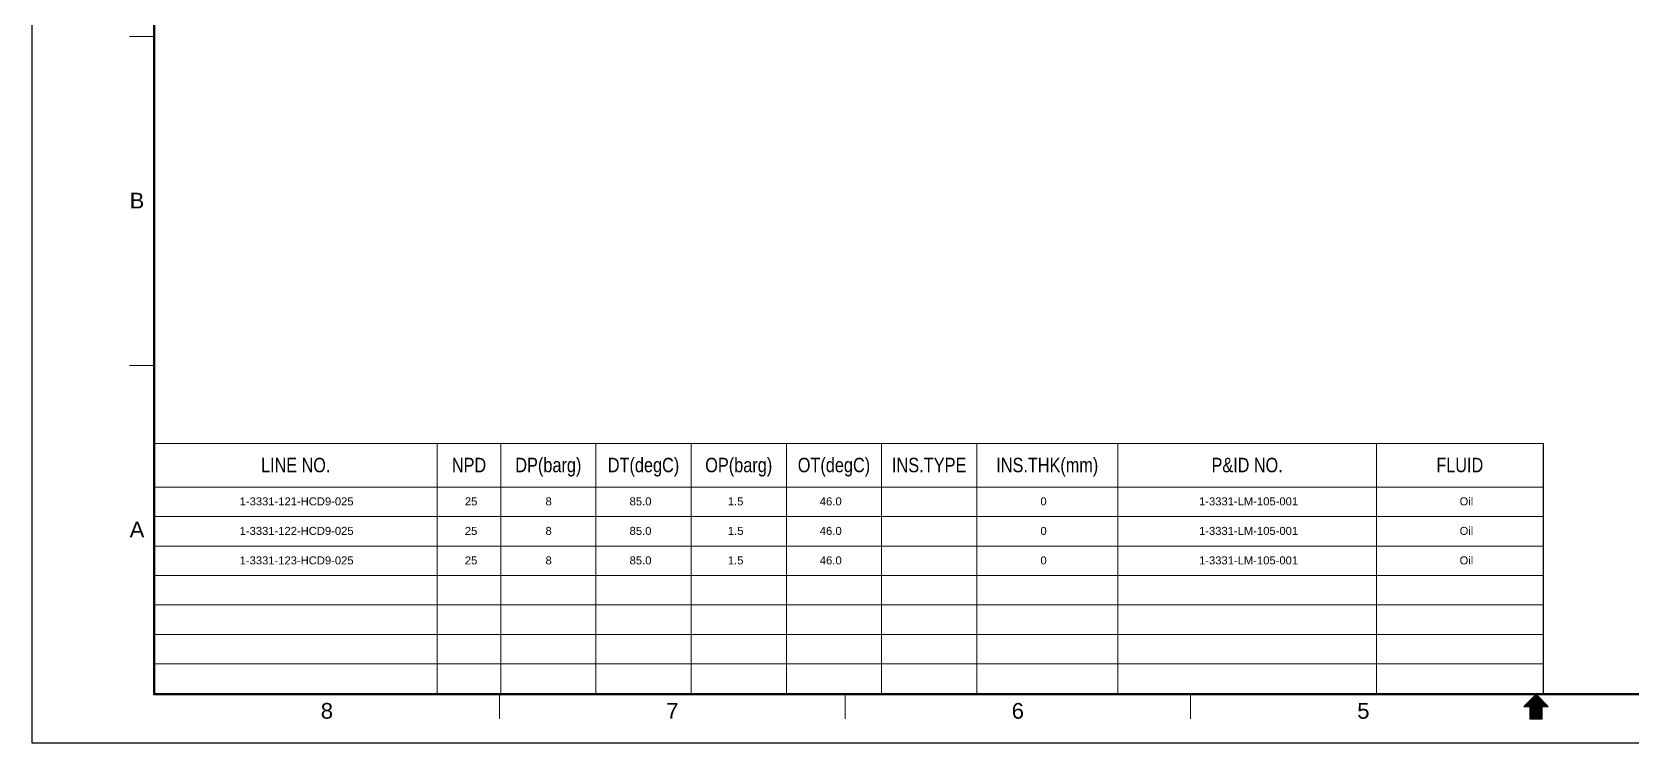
# Model space of a CAD drawing. Header units: inches. Extents: x 0 to 841, y 0 to 594.
# Drawn here: x 0 to 458.8, y 0 to 204 of the extents above; entities that cross this region are included whole.
import ezdxf
from ezdxf.enums import TextEntityAlignment as Align
from ezdxf.xclip import XClip

# ---------------------------------------------------------------- set-up
doc = ezdxf.new("R2010")
doc.units = ezdxf.units.IN
doc.header["$MEASUREMENT"] = 0
doc.header["$XCLIPFRAME"] = 0
for name, color, linetype in [('BG 0', 7, 'Continuous'), ('BG BG BG BG BG 2', 7, 'Continuous'), ('BG BG BG BG TITLETEXT', 7, 'Continuous'), ('BG Border', 7, 'Continuous'), ('DwgTemplate', 7, 'Continuous'), ('NOZZLES', 7, 'Continuous')]:
    doc.layers.add(name, color=color, linetype=linetype)
doc.styles.add('Arial', font='arial.ttf')

# ---------------------------------------------------------------- blocks, each defined once
blk = doc.blocks.new('1-3531-LP-186-001-012_MODEL-EMBED 1_DWG')
at = {"layer": 'DwgTemplate', "color": 4, "style": 'Arial'}
for s, width, p in [('1-3331-121-HCD9-025', 1.001507, (0.935261, -0.115628)), ('25', 1.008516, (3.475116, -0.115628)), ('8', 1.008516, (4.385443, -0.115628)), ('85.0 ', 1.008516, (5.333586, -0.115628)), ('1.5 ', 1.008516, (6.441829, -0.115628)), ('46.0 ', 1.008516, (7.47942, -0.115628)), ('0', 1.008516, (9.968777, -0.115628)), ('1-3331-LM-105-001', 1.002802, (11.758255, -0.115628)), ('Oil', 0.993934, (14.698398, -0.115628)), ('1-3331-122-HCD9-025', 1.001507, (0.935261, -0.448962)), ('25', 1.008516, (3.475116, -0.448962)), ('85.0 ', 1.008516, (5.333586, -0.448962)), ('1.5 ', 1.008516, (6.441829, -0.448962)), ('46.0 ', 1.008516, (7.47942, -0.448962)), ('0', 1.008516, (9.968777, -0.448962)), ('1-3331-LM-105-001', 1.002802, (11.758255, -0.448962)), ('Oil', 0.993934, (14.698398, -0.448962)), ('1-3331-123-HCD9-025', 1.001507, (0.935261, -0.782295)), ('25', 1.008516, (3.475116, -0.782295)), ('8', 1.008516, (4.385443, -0.782295)), ('85.0 ', 1.008516, (5.333586, -0.782295)), ('1.5 ', 1.008516, (6.441829, -0.782295)), ('46.0 ', 1.008516, (7.47942, -0.782295)), ('0', 1.008516, (9.968777, -0.782295)), ('1-3331-LM-105-001', 1.002802, (11.758255, -0.782295)), ('Oil', 0.993934, (14.698398, -0.782295))]:
    blk.add_text(s, height=0.090278, dxfattribs=dict(at, width=width)).set_placement(p, align=Align.TOP_LEFT)
at = {"layer": 'DwgTemplate', "color": 7, "style": 'Arial', "width": 1.008516}
blk.add_text('8', height=0.090278, dxfattribs=at).set_placement((4.385443, -0.448962), align=Align.TOP_LEFT)

msp = doc.modelspace()

# ---------------------------------------------------------------- linework, layer by layer
at = {"layer": 'BG 0', "color": 2, "linetype": 'Continuous', "lineweight": 25}
msp.add_line((432.98, 85.88), (432.98, 14), dxfattribs=at)
at = {"layer": 'BG BG BG BG BG 2', "color": 2, "linetype": 'Continuous', "lineweight": 15}
for p, q in [((432.98, 85.88), (35, 85.88)), ((116.13, 14.27), (116.13, 85.88)), ((134.31, 14.27), (134.31, 85.88)), ((161.59, 14.27), (161.59, 85.88)), ((188.87, 14.27), (188.87, 85.88)), ((216.16, 14.27), (216.16, 85.88)), ((243.44, 14.27), (243.44, 85.88)), ((270.72, 14.27), (270.72, 85.88)), ((311.11, 14.27), (311.11, 85.88)), ((385.27, 14.27), (385.27, 85.88)), ((432.98, 73.42), (35, 73.42)), ((432.98, 64.96), (35, 64.96)), ((432.98, 56.51), (35, 56.51)), ((432.98, 48.06), (35, 48.06)), ((432.98, 39.61), (35, 39.61)), ((432.98, 31.16), (35, 31.16)), ((432.98, 22.71), (35, 22.71))]:
    msp.add_line(p, q, dxfattribs=at)
at = {"layer": 'BG Border', "color": 7, "linetype": 'Continuous', "lineweight": 25}
for p, q in [((0, 0), (0, 594)), ((431, 14), (427.5, 10.5)), ((434.5, 10.5), (431, 14)), ((427.5, 10.5), (429.25, 10.5)), ((429.25, 10.5), (429.25, 6.98)), ((432.75, 6.98), (432.75, 10.5)), ((432.75, 10.5), (434.5, 10.5)), ((429.25, 6.98), (432.75, 6.98)), ((841, 0), (0, 0))]:
    msp.add_line(p, q, dxfattribs=at)
at = {"layer": 'BG Border', "color": 3, "linetype": 'Continuous', "lineweight": 120}
for p, q in [((35, 14), (35, 580)), ((827, 14), (35, 14))]:
    msp.add_line(p, q, dxfattribs=at)
at = {"layer": 'BG Border', "color": 7, "linetype": 'Continuous', "lineweight": 13}
for p, q in [((27.98, 202.67), (35, 202.67)), ((27.98, 108.33), (35, 108.33)), ((134, 14), (134, 6.98)), ((233, 14), (233, 6.98)), ((332, 14), (332, 6.98)), ((430.8, 13.8), (430.8, 6.98)), ((431, 14), (431, 6.98)), ((431.2, 13.8), (431.2, 6.98)), ((427.6, 10.6), (427.6, 10.5)), ((427.8, 10.8), (427.8, 10.5)), ((428, 11), (428, 10.5)), ((428.2, 11.2), (428.2, 10.5)), ((428.4, 11.4), (428.4, 10.5)), ((428.6, 11.6), (428.6, 10.5)), ((428.8, 11.8), (428.8, 10.5)), ((429, 12), (429, 10.5)), ((429.2, 12.2), (429.2, 10.5)), ((429.4, 12.4), (429.4, 6.98)), ((429.6, 12.6), (429.6, 6.98)), ((429.8, 12.8), (429.8, 6.98)), ((430, 13), (430, 6.98)), ((430.2, 13.2), (430.2, 6.98)), ((430.4, 13.4), (430.4, 6.98)), ((430.6, 13.6), (430.6, 6.98)), ((431.4, 13.6), (431.4, 6.98)), ((431.6, 13.4), (431.6, 6.98)), ((431.8, 13.2), (431.8, 6.98)), ((432, 13), (432, 6.98)), ((432.2, 12.8), (432.2, 6.98)), ((432.4, 12.6), (432.4, 6.98)), ((432.6, 12.4), (432.6, 6.98)), ((432.8, 12.2), (432.8, 10.5)), ((433, 12), (433, 10.5)), ((433.2, 11.8), (433.2, 10.5)), ((433.4, 11.6), (433.4, 10.5)), ((433.6, 11.4), (433.6, 10.5)), ((433.8, 11.2), (433.8, 10.5)), ((434, 11), (434, 10.5)), ((434.2, 10.8), (434.2, 10.5)), ((434.4, 10.6), (434.4, 10.5))]:
    msp.add_line(p, q, dxfattribs=at)
at = {"layer": 'BG Border', "color": 3, "linetype": 'Continuous', "lineweight": 120}
msp.add_lwpolyline([(827, 580), (35, 580), (35, 14), (827, 14)], close=True, dxfattribs=at)

# ---------------------------------------------------------------- block references
at = {"layer": 'NOZZLES', "linetype": 'ByBlock'}
ref = msp.add_blockref('1-3531-LP-186-001-012_MODEL-EMBED 1_DWG', (35.75, 73.4), dxfattribs=dict(at, xscale=25.4, yscale=25.4, zscale=25.4))
XClip(ref).set_block_clipping_path([(-0.029528, -2.66273), (15.699643, 0.003937)])

# ---------------------------------------------------------------- texts
at = {"layer": 'BG BG BG BG TITLETEXT', "color": 4, "style": 'Arial'}
for s, height, width, p in [('LINE NO.', 4.146, 0.800705, (75.57, 79.74)), ('NPD', 4.146, 0.80406, (125.22, 79.74)), ('DP(barg)', 4.146, 0.806291, (147.95, 79.74)), ('DT(degC)', 4.146, 0.805416, (175.23, 79.74)), ('OP(barg)', 4.146, 0.806696, (202.51, 79.74)), ('OT(degC)', 4.146, 0.805802, (229.8, 79.74)), ('INS.TYPE', 4.146, 0.809963, (257.08, 79.74)), ('INS.THK(mm)', 4.1456, 0.803775, (290.92, 79.74)), ('P&ID NO.', 4.146, 0.801737, (348.19, 79.74)), ('FLUID', 4.146, 0.803157, (409.13, 79.74))]:
    msp.add_text(s, height=height, dxfattribs=dict(at, width=width)).set_placement(p, align=Align.MIDDLE_CENTER)
at = {"layer": 'BG Border', "color": 3, "style": 'Arial', "width": 1.004063}
for s, p in [('B', (27.98, 155.6)), ('A', (27.98, 61.26))]:
    msp.add_text(s, height=4.5, dxfattribs=at).set_placement(p, align=Align.MIDDLE_LEFT)
at = {"layer": 'BG Border', "color": 3, "style": 'Arial', "width": 1.008516}
for s, p in [('8', (84.5, 11.48)), ('7', (183.5, 11.48)), ('6', (282.5, 11.48)), ('5', (381.5, 11.48))]:
    msp.add_text(s, height=4.5, dxfattribs=at).set_placement(p, align=Align.TOP_CENTER)

doc.saveas('drawing.dxf')
